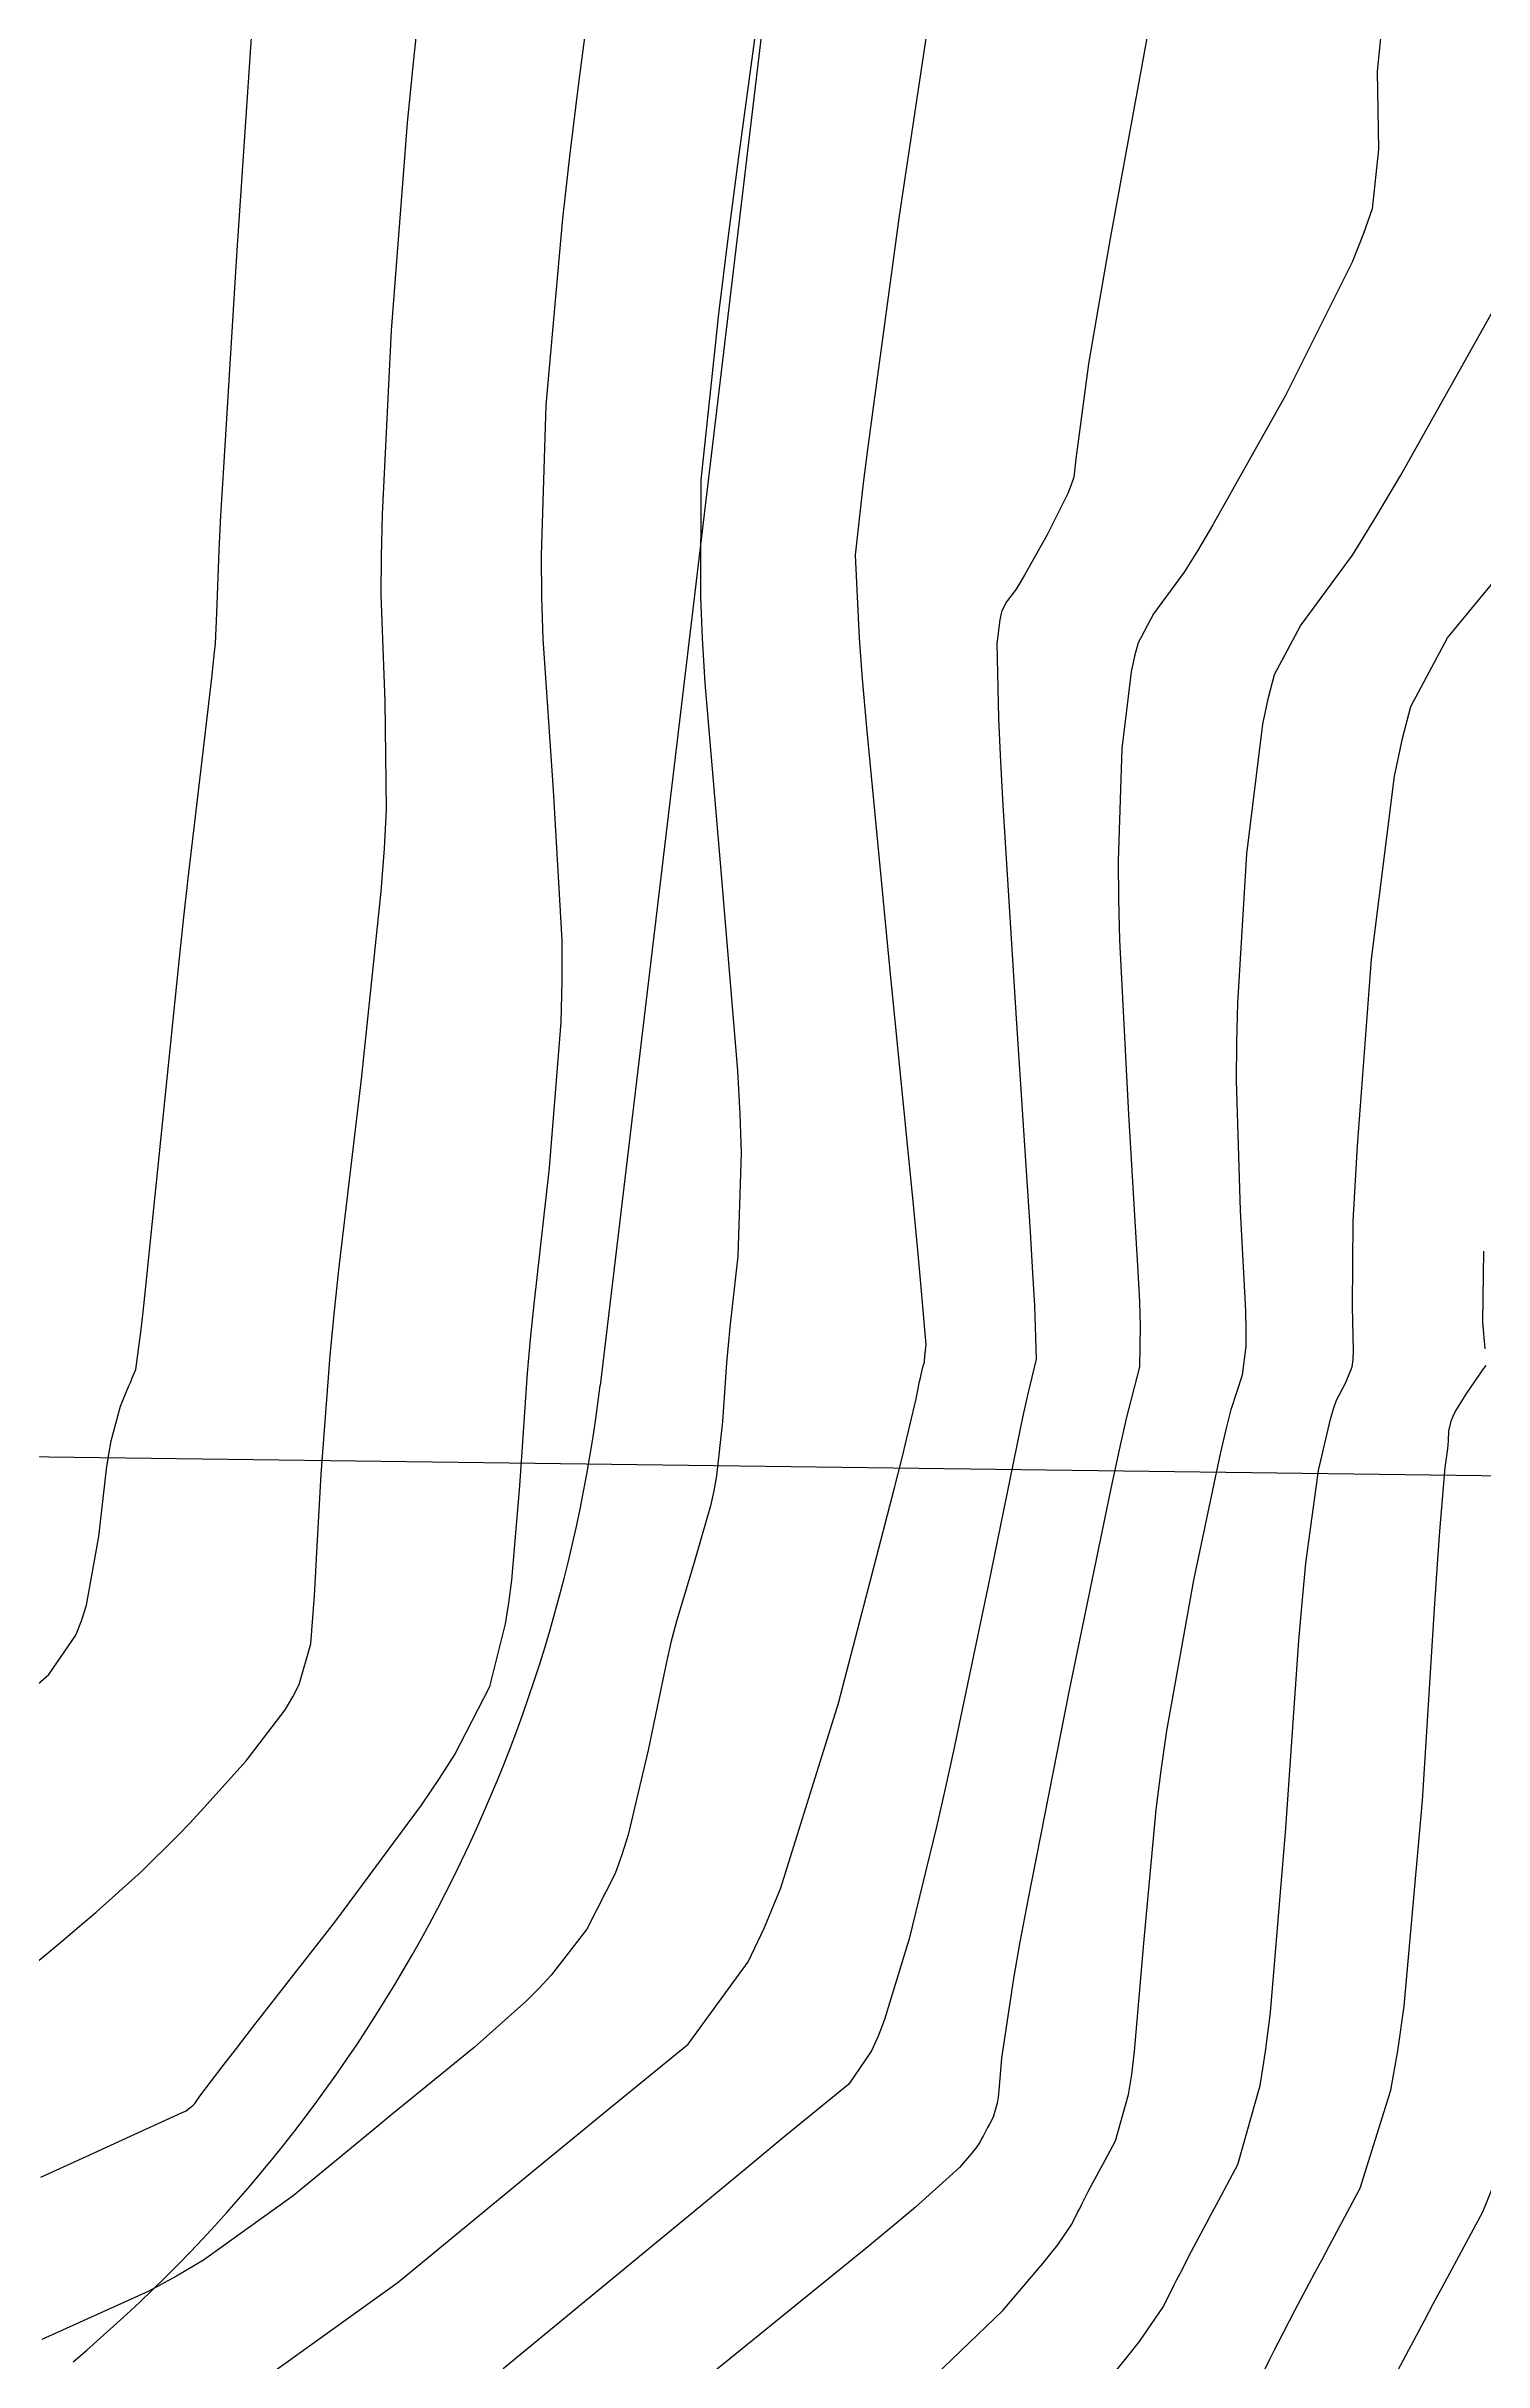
# Model space of a CAD drawing. Header units: metres. Extents: x 837475 to 838479, y 1189012 to 1191015.
# Drawn here: x 838056.3 to 838094.4, y 1190713.3 to 1190774.6 of the extents above; entities that cross this region are included whole.
import ezdxf

# ---------------------------------------------------------------- set-up
doc = ezdxf.new("R2010")
doc.units = ezdxf.units.M
doc.header["$LTSCALE"] = 0.3
for name, color, linetype in [('COTAS 10', 1, 'Continuous'), ('COTAS INT', 252, 'Continuous'), ('VIA2', 121, 'Continuous')]:
    doc.layers.add(name, color=color, linetype=linetype)
doc.styles.get("Standard").update_dxf_attribs({"font": 'simplex.shx'})
doc.dimstyles.get("Standard").update_dxf_attribs({"dimtxt": 0.18, "dimasz": 0.18, "dimexe": 0.18, "dimexo": 0.0625, "dimgap": 0.09, "dimtad": 0, "dimtih": 1, "dimtoh": 1, "dimdec": 4, "dimzin": 0, "dimdsep": 46, "dimtxsty": 'Standard', "dimcen": 0.09, "dimadec": 0, "dimazin": 0, "dimtfac": 1, "dimtdec": 4, "dimtofl": 0, "dimtmove": 0, "dimatfit": 3, "dimfxl": 1, "dimtolj": 1, "dimtzin": 0, "dimarcsym": 0})

# ---------------------------------------------------------------- blocks, each defined once
blk = doc.blocks.new('*D11')
at = {"layer": 'Defpoints', "color": 0, "transparency": 16777216}
for p in [(838417.909, 1190732.507), (837798.033, 1190660.17), (838416.861, 1190652.103)]:
    blk.add_point(p, dxfattribs=at)
at = {"layer": 'VIA2', "color": 0, "lineweight": -2, "transparency": 16777216}
for p, q in [((837798.034, 1190660.232), (837799.083, 1190740.754)), ((837799.261, 1190740.572), (838107.805, 1190736.55)), ((838417.729, 1190732.51), (838109.185, 1190736.532)), ((838416.862, 1190652.165), (838417.911, 1190732.687))]:
    blk.add_line(p, q, dxfattribs=at)
at = {"layer": 'VIA2', "color": 0, "transparency": 16777216}
for points in [[(837799.261, 1190740.602), (837799.261, 1190740.542), (837799.081, 1190740.574)], [(838417.729, 1190732.54), (838417.729, 1190732.48), (838417.909, 1190732.507)]]:
    blk.add_solid(points, dxfattribs=at)
at = {"layer": 'VIA2', "color": 0, "transparency": 16777216, "insert": (838108.495, 1190736.541), "char_height": 0.18, "attachment_point": 5}
blk.add_mtext('\\A1;618.8807', dxfattribs=at)

msp = doc.modelspace()

# ---------------------------------------------------------------- linework, layer by layer
at = {"layer": 'COTAS 10'}
for points in [[(838076.074, 1190782.244), (838074.63, 1190771.648), (838074.342, 1190769.418), (838074.101, 1190767.493), (838073.634, 1190763.085), (838073.626, 1190759.997), (838073.675, 1190758.904), (838073.746, 1190757.709), (838074.187, 1190752.532), (838074.61, 1190747.441), (838074.669, 1190746.298), (838074.703, 1190745.272), (838074.618, 1190742.532), (838074.404, 1190740.655), (838074.357, 1190740.173), (838074.315, 1190739.707), (838074.208, 1190738.159), (838074.051, 1190736.717), (838073.978, 1190736.318), (838073.892, 1190735.919), (838073.475, 1190734.479), (838072.981, 1190732.832), (838072.847, 1190732.303), (838072.715, 1190731.743), (838072.246, 1190729.453), (838071.717, 1190727.207), (838071.546, 1190726.674), (838071.365, 1190726.179), (838070.622, 1190724.711), (838069.671, 1190723.489), (838069.358, 1190723.15), (838069.024, 1190722.81), (838067.64, 1190721.578), (838065.978, 1190720.224), (838065.469, 1190719.807), (838064.939, 1190719.372), (838062.847, 1190717.649), (838060.47, 1190715.945), (838059.759, 1190715.521), (838059.026, 1190715.118), (838056.19, 1190713.839)], [(838084.578, 1190712.949), (838084.944, 1190713.4), (838085.252, 1190713.791), (838085.888, 1190714.717), (838086.161, 1190715.273), (838086.24, 1190715.431), (838086.322, 1190715.59), (838086.629, 1190716.183), (838087.011, 1190716.902), (838087.139, 1190717.142), (838087.277, 1190717.4), (838087.856, 1190718.477), (838088.441, 1190720.568), (838088.582, 1190721.465), (838088.715, 1190722.499), (838089.121, 1190727.381), (838089.467, 1190732.351), (838089.561, 1190733.441), (838089.655, 1190734.407), (838089.991, 1190736.859), (838090.304, 1190738.215), (838090.384, 1190738.489), (838090.461, 1190738.719), (838090.712, 1190739.184), (838090.88, 1190739.601), (838090.904, 1190739.801), (838090.919, 1190740.037), (838090.889, 1190741.196), (838090.91, 1190743.458), (838090.956, 1190744.39), (838091.02, 1190745.455), (838091.395, 1190750.404), (838092, 1190755.246), (838092.209, 1190756.243), (838092.435, 1190757.091), (838093.402, 1190758.913), (838094.862, 1190760.674)]]:
    msp.add_lwpolyline(points, dxfattribs=at)
at = {"layer": 'COTAS INT'}
for points in [[(838056.161, 1190718.141), (838057.361, 1190718.69), (838058.329, 1190719.132), (838059.907, 1190719.85), (838059.976, 1190719.881), (838059.994, 1190719.891), (838060.011, 1190719.901), (838060.069, 1190719.943), (838060.12, 1190719.985), (838060.146, 1190720.005), (838060.186, 1190720.038), (838060.238, 1190720.095), (838060.257, 1190720.12), (838060.278, 1190720.149), (838060.373, 1190720.286), (838060.991, 1190721.098), (838061.343, 1190721.551), (838061.772, 1190722.104), (838063.972, 1190724.928), (838066.245, 1190727.992), (838066.72, 1190728.696), (838067.129, 1190729.338), (838068.048, 1190731.135), (838068.464, 1190732.796), (838068.556, 1190733.351), (838068.637, 1190733.949), (838068.845, 1190736.454), (838069.051, 1190739.435), (838069.132, 1190740.333), (838069.223, 1190741.262), (838069.635, 1190744.877), (838069.941, 1190748.734), (838069.965, 1190749.815), (838069.962, 1190750.902), (838069.733, 1190754.877), (838069.459, 1190758.881), (838069.428, 1190759.987), (838069.417, 1190761.091), (838069.54, 1190765.069), (838069.988, 1190770.02), (838070.181, 1190771.737), (838070.404, 1190773.604), (838071.461, 1190781.6)], [(838086.204, 1190778.95), (838084.476, 1190769.487), (838084.156, 1190767.656), (838083.904, 1190766.168), (838083.565, 1190763.647), (838083.514, 1190763.164), (838083.444, 1190762.962), (838083.349, 1190762.729), (838082.806, 1190761.64), (838082.214, 1190760.586), (838082.089, 1190760.375), (838081.981, 1190760.2), (838081.731, 1190759.86), (838081.606, 1190759.624), (838081.577, 1190759.515), (838081.55, 1190759.386), (838081.472, 1190758.76), (838081.513, 1190756.781), (838081.56, 1190755.799), (838081.624, 1190754.628), (838081.987, 1190748.832), (838082.352, 1190743.174), (838082.417, 1190742.091), (838082.466, 1190741.218), (838082.514, 1190739.808), (838082.283, 1190738.85), (838082.156, 1190738.26), (838082.003, 1190737.53), (838081.222, 1190733.724), (838080.322, 1190729.428), (838080.093, 1190728.39), (838079.873, 1190727.418), (838079.152, 1190724.453), (838078.502, 1190722.32), (838078.328, 1190721.873), (838078.156, 1190721.486), (838077.554, 1190720.607), (838075.794, 1190719.161), (838074.892, 1190718.417), (838073.81, 1190717.525), (838068.403, 1190713.062)], [(838060.928, 1190711.988), (838065.625, 1190715.356), (838069.482, 1190718.536), (838070.357, 1190719.255), (838071.147, 1190719.904), (838073.301, 1190721.664), (838074.889, 1190723.841), (838075.322, 1190724.753), (838075.752, 1190725.8), (838077.282, 1190730.695), (838078.518, 1190735.443), (838078.762, 1190736.396), (838078.964, 1190737.191), (838079.341, 1190738.759), (838079.429, 1190739.218), (838079.449, 1190739.315), (838079.467, 1190739.399), (838079.517, 1190739.591), (838079.548, 1190739.698), (838079.554, 1190739.727), (838079.559, 1190739.757), (838079.571, 1190739.864), (838079.579, 1190739.978), (838079.582, 1190740.013), (838079.585, 1190740.049), (838079.601, 1190740.188), (838079.465, 1190741.81), (838079.373, 1190742.781), (838079.257, 1190743.979), (838078.642, 1190750.188), (838078.033, 1190756.537), (838077.921, 1190757.822), (838077.835, 1190758.903), (838077.728, 1190761.101), (838077.941, 1190763.004), (838078.055, 1190763.899), (838078.195, 1190764.953), (838078.899, 1190770.089), (838079.871, 1190776.555)], [(838054.545, 1190722.577), (838056.696, 1190724.366), (838057.184, 1190724.781), (838057.626, 1190725.16), (838058.831, 1190726.238), (838059.803, 1190727.203), (838060.098, 1190727.512), (838060.403, 1190727.838), (838061.598, 1190729.166), (838062.632, 1190730.519), (838062.836, 1190730.862), (838063.005, 1190731.19), (838063.317, 1190732.262), (838063.406, 1190733.547), (838063.434, 1190734.011), (838063.464, 1190734.522), (838063.583, 1190736.757), (838063.825, 1190739.907), (838063.932, 1190740.995), (838064.057, 1190742.176), (838064.652, 1190747.222), (838065.179, 1190752.196), (838065.261, 1190753.332), (838065.315, 1190754.364), (838065.278, 1190757.222), (838065.172, 1190760.053), (838065.181, 1190761.069), (838065.208, 1190762.185), (838065.446, 1190767.054), (838065.874, 1190772.546), (838066.02, 1190774.056), (838066.178, 1190775.561)], [(838054.726, 1190730.014), (838056.377, 1190731.453), (838057.092, 1190732.496), (838057.244, 1190732.873), (838057.378, 1190733.288), (838057.697, 1190735.107), (838057.903, 1190736.895), (838057.965, 1190737.291), (838058.029, 1190737.644), (838058.277, 1190738.56), (838058.498, 1190739.096), (838058.545, 1190739.209), (838058.586, 1190739.307), (838058.682, 1190739.532), (838058.822, 1190740.592), (838058.891, 1190741.216), (838058.973, 1190741.984), (838059.377, 1190745.951), (838059.836, 1190750.424), (838059.953, 1190751.511), (838060.065, 1190752.532), (838060.434, 1190755.671), (838060.7, 1190757.918), (838060.748, 1190758.376), (838060.785, 1190758.762), (838060.824, 1190759.566), (838060.884, 1190761.225), (838060.934, 1190762.151), (838060.999, 1190763.279), (838061.353, 1190769.038), (838061.761, 1190775.073)], [(838091.639, 1190774.887), (838091.538, 1190773.912), (838091.575, 1190771.842), (838091.41, 1190770.275), (838091.183, 1190769.617), (838090.876, 1190768.862), (838089.112, 1190765.325), (838087.19, 1190761.901), (838086.784, 1190761.217), (838086.433, 1190760.648), (838085.622, 1190759.544), (838085.216, 1190758.78), (838085.121, 1190758.424), (838085.033, 1190758.006), (838084.78, 1190755.975), (838084.682, 1190753.006), (838084.692, 1190751.996), (838084.72, 1190750.905), (838084.955, 1190746.287), (838085.208, 1190742.129), (838085.246, 1190741.328), (838085.271, 1190740.679), (838085.247, 1190739.6), (838084.893, 1190738.234), (838084.71, 1190737.404), (838084.49, 1190736.377), (838083.389, 1190731.038), (838082.299, 1190725.517), (838082.085, 1190724.376), (838081.91, 1190723.404), (838081.599, 1190721.294), (838081.527, 1190720.438), (838081.504, 1190720.257), (838081.479, 1190720.1), (838081.377, 1190719.733), (838081.275, 1190719.544), (838081.251, 1190719.499), (838081.229, 1190719.457), (838081.162, 1190719.331), (838081.108, 1190719.227), (838081.08, 1190719.171), (838081.032, 1190719.074), (838080.92, 1190718.912), (838080.866, 1190718.843), (838080.802, 1190718.764), (838080.487, 1190718.393), (838079.323, 1190717.35), (838078.724, 1190716.847), (838078.005, 1190716.251), (838074.408, 1190713.325), (838070.21, 1190709.927)], [(838079.393, 1190712.456), (838081.632, 1190714.613), (838082.69, 1190715.857), (838082.905, 1190716.121), (838083.086, 1190716.352), (838083.46, 1190716.896), (838083.62, 1190717.222), (838083.667, 1190717.315), (838083.715, 1190717.409), (838083.895, 1190717.757), (838084.195, 1190718.321), (838084.276, 1190718.472), (838084.616, 1190719.105), (838084.96, 1190720.334), (838085.043, 1190720.861), (838085.121, 1190721.468), (838085.36, 1190724.337), (838085.689, 1190727.878), (838085.823, 1190728.909), (838085.977, 1190729.962), (838086.69, 1190733.948), (838087.397, 1190737.296), (838087.547, 1190737.946), (838087.677, 1190738.476), (838087.979, 1190739.392), (838088.076, 1190740.14), (838088.075, 1190740.564), (838088.063, 1190741.083), (838087.922, 1190743.741), (838087.815, 1190747.182), (838087.824, 1190748.193), (838087.851, 1190749.23), (838088.087, 1190753.189), (838088.517, 1190756.626), (838088.665, 1190757.333), (838088.826, 1190757.935), (838089.512, 1190759.229), (838090.885, 1190761.096), (838091.479, 1190762.06), (838092.166, 1190763.217), (838095.418, 1190769.011)], [(838094.403, 1190740.076), (838094.336, 1190740.788), (838094.363, 1190742.668)], [(838088.317, 1190712.539), (838088.702, 1190713.323), (838088.814, 1190713.546), (838088.928, 1190713.772), (838089.362, 1190714.608), (838089.902, 1190715.624), (838090.083, 1190715.963), (838090.277, 1190716.327), (838091.095, 1190717.849), (838091.9, 1190720.448), (838092.087, 1190721.491), (838092.257, 1190722.674), (838092.743, 1190728.116), (838093.068, 1190733.336), (838093.138, 1190734.379), (838093.198, 1190735.249), (838093.342, 1190736.94), (838093.409, 1190737.428), (838093.421, 1190737.539), (838093.43, 1190737.639), (838093.439, 1190737.915), (838093.506, 1190738.193), (838093.552, 1190738.295), (838093.609, 1190738.407), (838093.913, 1190738.901), (838094.222, 1190739.358), (838094.283, 1190739.446), (838094.333, 1190739.518), (838094.423, 1190739.642)], [(838092.096, 1190713.034), (838092.793, 1190714.347), (838093.026, 1190714.785), (838093.278, 1190715.255), (838094.335, 1190717.221), (838095.318, 1190719.641)]]:
    msp.add_lwpolyline(points, dxfattribs=at)
at = {"layer": 'VIA2'}
msp.add_line((838076.5361, 1190785.76607), (838070.96862, 1190739.10713), dxfattribs=at)
msp.add_arc((838031.25038, 1190743.84643), 40, 310.1087179, 353.1954734, dxfattribs=at)

# ---------------------------------------------------------------- dimensions: what is measured, and where the dimension line sits
dim = msp.add_aligned_dim(p1=(837798.03286, 1190660.16958), p2=(838416.861, 1190652.103), distance=80.41115, dimstyle='Standard', dxfattribs=at)
dim.commit()
dim.dimension.update_dxf_attribs({"geometry": '*D11', "text_midpoint": (838108.49502, 1190736.54061)})

doc.saveas('drawing.dxf')
